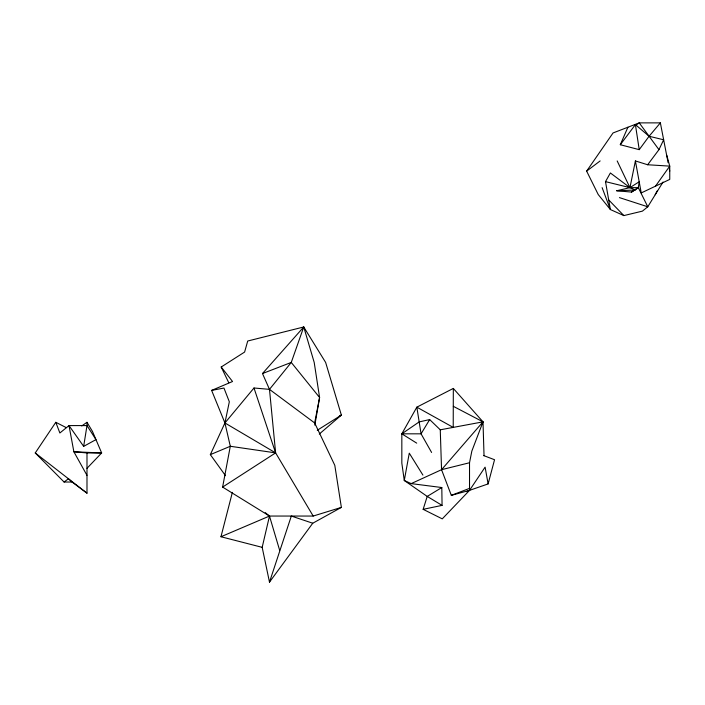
<?xml version="1.0" encoding="UTF-8"?>
<svg xmlns="http://www.w3.org/2000/svg" width="705" height="705" viewBox="0 0 705 705"><rect width="100%" height="100%" fill="white"/><g stroke="black" fill="none" stroke-linecap="round" stroke-linejoin="round"><path stroke-width="1.06" d="M431.592 452.451L421.061 433.822L416.831 407.164L453.324 388.429L453.218 427.397L416.831 407.164L401.832 433.822L401.832 463.167L404.282 480.484L427.221 496.417L442.07 505.379L441.806 487.534L411.191 483.612L404.282 480.484L409.27 453.156L422.912 475.091M631.53 192.077L638.316 187.645L639.197 181.758L629.953 187.645L616.708 190.764L631.53 192.077L638.316 187.645L647.78 206.785L642.422 211.13L623.854 215.589L610.38 209.544L598.228 194.536L586.639 171.13L613.05 132.945L639.232 122.873L660.365 122.873L666.463 154.245L669.75 166.124L669.75 179.414L641.233 192.932L635.399 160.934L647.657 164.758L669.75 166.124L655.491 186.173M83.666 446.38L69.002 425.582L73.875 451.773L86.988 452.954L86.988 493.174L72.033 482.017L64.076 482.017L35.25 452.954L55.801 422.295L59.863 432.993L69.002 425.582L86.988 425.582L95.968 439.612L83.666 446.38L86.988 425.582L86.988 422.295L81.718 425.961M314.835 425.168L319.594 397.523L314.201 362.44L303.74 326.979L247.719 341.017L244.609 352.059L221.203 367.014L228.746 382.692M319.294 434.033L341.37 415.104L325.639 362.44L303.74 326.979L262.48 373.544L269.486 389.363L314.659 422.956L334.805 465.344L341.37 507.397L313.187 516.051L269.486 516.051L222.613 487.084L230.306 446.274L224.93 422.956L211.623 390.403L232.535 381.511L221.203 367.014M314.659 422.956L319.594 397.523L291.262 362.44L303.74 326.979M441.806 487.534L427.221 496.417L423.15 509.327L442.264 518.862L469.521 490.363L469.521 462.753L471.848 451.059L483.004 421.854L453.324 388.429M635.399 160.934L629.953 187.645L635.399 190.024L616.708 190.764M341.37 507.397L312.756 523.225L269.486 582.127L262.181 547.344L269.486 516.051L265.23 512.605M262.181 547.344L220.965 536.743L232.377 492.372M416.708 443.137L401.832 433.822L419.175 421.907L429.671 419.572L440.264 429.812L441.55 469.689L451.323 495.351L469.521 490.363L488.116 483.912L494.549 459.73L483.692 455.589M269.486 582.127L291.332 516.051L312.756 523.225M660.365 122.873L649.093 136.259L639.232 149.654L620.303 144.728L627.908 127.226M225.512 475.681L210.337 454.628L224.93 422.956L229.328 401.771L223.961 388.041L211.623 390.403M647.657 164.758L658.955 149.654L663.652 139.784L649.093 136.259L635.399 124.609L620.303 144.728M655.192 194.756L657.104 190.993M602.114 187.645L610.38 209.544L605.498 181.634L610.38 172.972L629.953 187.645L638.316 187.645M429.671 419.572L421.061 433.822L401.832 433.822M663.035 182.04L647.78 206.785L619.448 197.612M313.187 516.051L275.62 452.883L269.486 389.363L291.262 362.44L262.48 373.544M269.486 389.363L253.994 387.997L224.93 422.956L275.62 452.883L222.613 487.084M411.191 483.612L441.55 469.689L483.004 421.854L453.324 406.327M86.988 468.323L101.652 452.954L92.487 431.46L86.988 422.295M586.639 171.13L600.14 160.934M64.076 482.017L68.464 478.774L72.033 482.017M636.483 124.67L639.232 122.873L658.955 149.654M317.268 430.27L341.37 415.104L339.378 415.906M466.56 491.676L469.521 490.363L485.102 467.142L488.116 483.912M220.965 536.743L269.486 516.051L279.629 550.226M210.337 454.628L230.306 446.274L275.62 452.883L253.994 387.997M451.323 495.351L469.521 488.371M441.55 469.689L469.521 462.753M423.15 509.327L442.07 505.379M440.264 429.812L483.004 421.854L484.035 455.721M86.988 452.954L101.652 452.954L73.875 451.773L86.988 475.346M605.498 181.634L629.953 187.645L617.175 160.934M55.801 422.295L66.226 427.6M35.25 452.954L86.988 493.174M608.697 199.912L623.854 215.589M666.674 155.294L668.111 162.688M669.336 169.024L669.75 171.13M635.399 124.609L639.232 149.654"/></g></svg>
